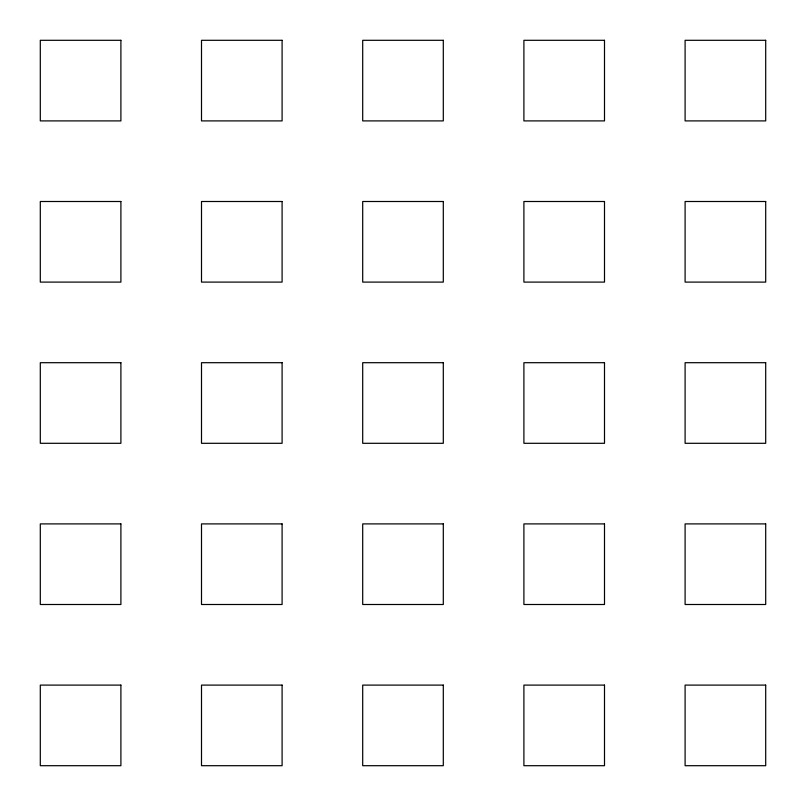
<?xml version="1.0" encoding="UTF-8"?>
<svg xmlns="http://www.w3.org/2000/svg" width="806" height="806" viewBox="0 0 806 806"><rect width="100%" height="100%" fill="white"/><g stroke="black" fill="none" stroke-linecap="round" stroke-linejoin="round"><path stroke-width="1.21" d="M120.9 40.3L40.3 40.3L40.3 120.9L120.9 120.9L120.9 40.3M282.1 40.3L201.5 40.3L201.5 120.9L282.1 120.9L282.1 40.3M443.3 40.3L362.7 40.3L362.7 120.9L443.3 120.9L443.3 40.3M604.5 40.3L523.9 40.3L523.9 120.9L604.5 120.9L604.5 40.3M765.7 40.3L685.1 40.3L685.1 120.9L765.7 120.9L765.7 40.3M120.9 201.5L40.3 201.5L40.3 282.1L120.9 282.1L120.9 201.5M282.1 201.5L201.5 201.5L201.5 282.1L282.1 282.1L282.1 201.5M443.3 201.5L362.7 201.5L362.7 282.1L443.3 282.1L443.3 201.5M604.5 201.5L523.9 201.5L523.9 282.1L604.5 282.1L604.5 201.5M765.7 201.5L685.1 201.5L685.1 282.1L765.7 282.1L765.7 201.5M120.9 362.7L40.3 362.7L40.3 443.3L120.9 443.3L120.9 362.7M282.1 362.7L201.5 362.7L201.5 443.3L282.1 443.3L282.1 362.7M443.3 362.7L362.7 362.7L362.7 443.3L443.3 443.3L443.3 362.7M604.5 362.7L523.9 362.7L523.9 443.3L604.5 443.3L604.5 362.7M765.7 362.7L685.1 362.7L685.1 443.3L765.7 443.3L765.7 362.7M120.9 523.9L40.3 523.9L40.3 604.5L120.9 604.5L120.9 523.9M282.1 523.9L201.5 523.9L201.5 604.5L282.1 604.5L282.1 523.9M443.3 523.9L362.7 523.9L362.7 604.5L443.3 604.5L443.3 523.9M604.5 523.9L523.9 523.9L523.9 604.5L604.5 604.5L604.5 523.9M765.7 523.9L685.1 523.9L685.1 604.5L765.7 604.5L765.7 523.9M120.9 685.1L40.3 685.1L40.3 765.7L120.9 765.7L120.9 685.1M282.1 685.1L201.5 685.1L201.5 765.7L282.1 765.7L282.1 685.1M443.3 685.1L362.7 685.1L362.7 765.7L443.3 765.7L443.3 685.1M604.5 685.1L523.9 685.1L523.9 765.7L604.5 765.7L604.5 685.1M765.7 685.1L685.1 685.1L685.1 765.7L765.7 765.7L765.7 685.1"/></g></svg>
